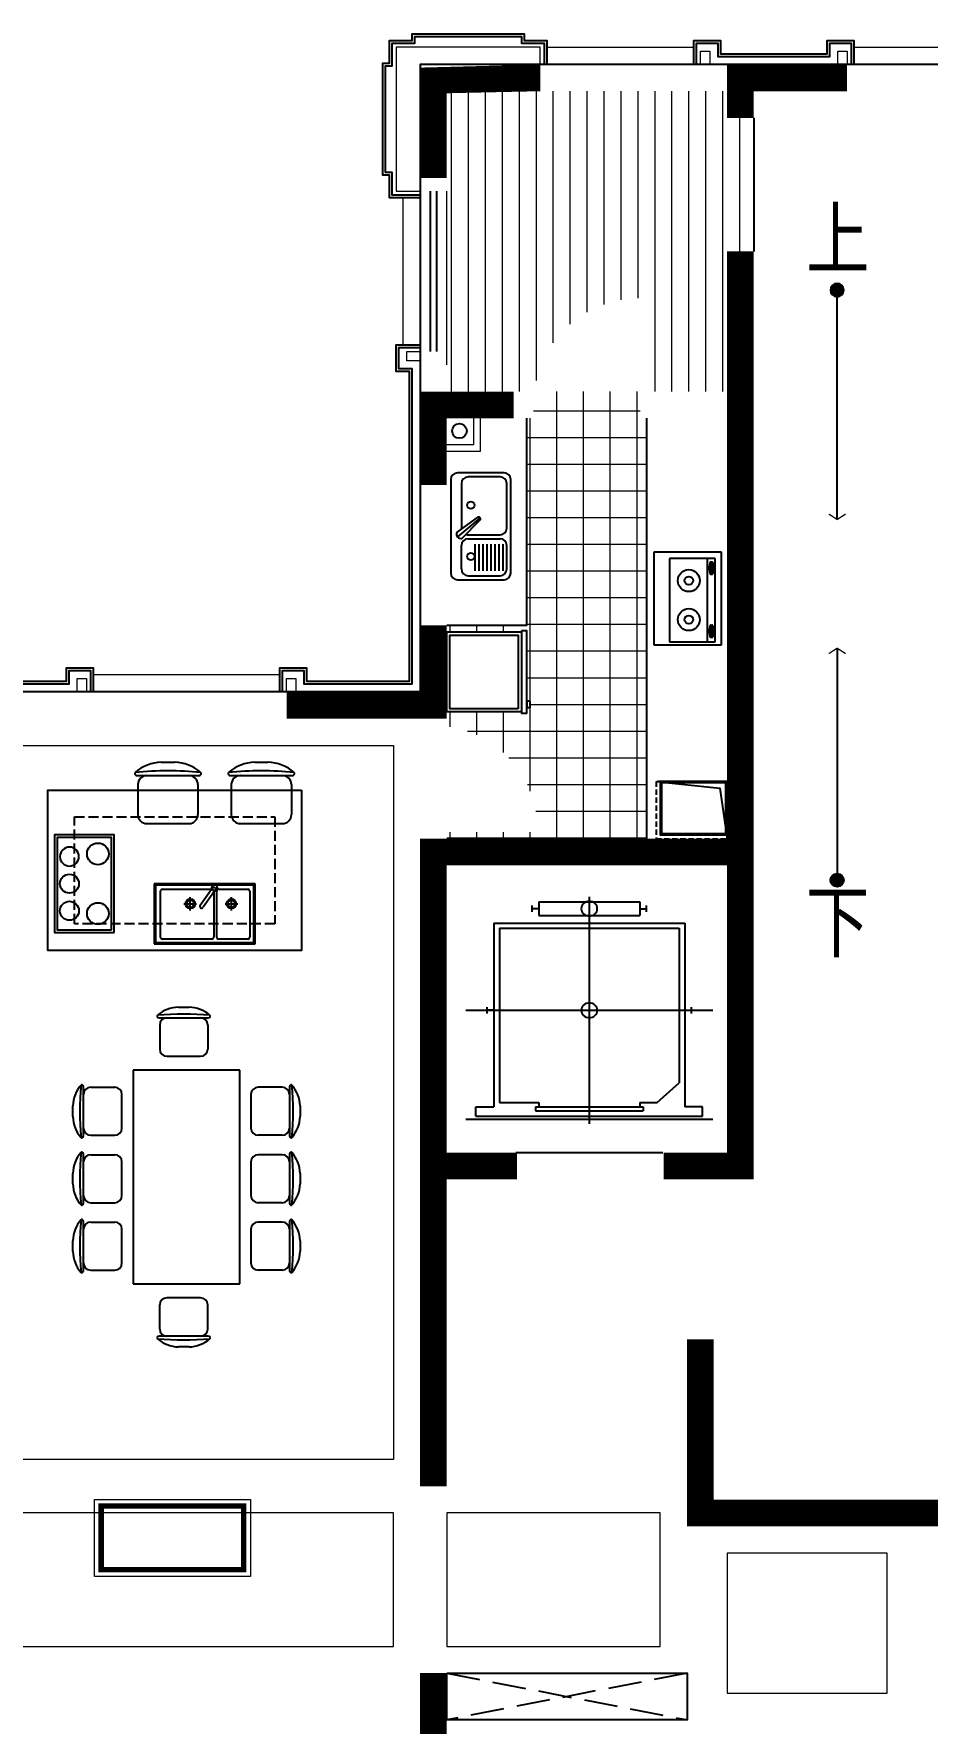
# Model space of a CAD drawing. Extents: x 1117549 to 1295333, y -232649 to -190649.
# Drawn here: x 1229784 to 1236479, y -213042 to -200387 of the extents above; entities that cross this region are included whole.
import ezdxf
from ezdxf.enums import TextEntityAlignment as Align

# ---------------------------------------------------------------- set-up
doc = ezdxf.new("R2010")
doc.units = 0
doc.header["$LTSCALE"] = 1000
doc.header["$MEASUREMENT"] = 0
doc.linetypes.add('ACO-DASHED', pattern=[3, 2, -1])
doc.linetypes.add('DASH', pattern=[0.35, 0.25, -0.1])
doc.layers.get('0').update_dxf_attribs({"linetype": 'CONTINUOUS'})
for name, color, linetype in [('A-Furniture', 252, 'CONTINUOUS'), ('A-Insulatinglayer', 11, 'CONTINUOUS'), ('A-Kitchen', 214, 'CONTINUOUS'), ('A-Others', 45, 'ACO-DASHED'), ('A-Plumbing', 4, 'CONTINUOUS'), ('A-Pub-dim-2', 3, 'CONTINUOUS'), ('A-Pub-text', 132, 'CONTINUOUS'), ('A-Railing', 35, 'CONTINUOUS'), ('A-Section', 2, 'CONTINUOUS'), ('A-Stair', 142, 'CONTINUOUS'), ('A-Window', 183, 'CONTINUOUS'), ('图层1', 6, 'CONTINUOUS')]:
    doc.layers.add(name, color=color, linetype=linetype)
for name, color, linetype, lineweight in [('A-Sill', 135, 'CONTINUOUS', 0), ('A-Wall-2', 123, 'CONTINUOUS', 15), ('PUB_TEXT', 41, 'CONTINUOUS', 0), ('WR-FLOR', 151, 'CONTINUOUS', 0), ('剪力墙', 252, 'CONTINUOUS', 0), ('砌块', 31, 'CONTINUOUS', 0), ('铺地', 147, 'CONTINUOUS', 0)]:
    doc.layers.add(name, color=color, linetype=linetype, lineweight=lineweight)
doc.styles.add('hzxy', font='romand.shx', dxfattribs={"bigfont": 'hzxy.shx'})

# ---------------------------------------------------------------- blocks, each defined once
blk = doc.blocks.new('ertuyo0')
at = {"layer": '剪力墙', "const_width": 200}
for points in [[(1364142.370221401, -350309.6362905807), (1364142.370221399, -349559.9042739309), (1364942.370221405, -349559.9042739299)], [(1367242.370221386, -349559.9042739298), (1366442.370221399, -349559.9042739309), (1366442.370221399, -349859.9042739312)], [(1365867.370221386, -357709.9042739311), (1366442.370221399, -357709.9042739309), (1366442.370221376, -350859.904273895)], [(1364742.370221396, -352009.9042721925), (1364142.370221399, -352009.9042739309), (1364142.370221399, -352609.9042739309)], [(1363042.370221405, -354259.9042739304), (1364142.370221399, -354259.9042739302), (1364142.370221399, -353659.9042739309)], [(1366442.370221399, -355359.9042739309), (1364142.370221399, -355359.9042741747), (1364142.370221399, -357709.9042739307)], [(1364767.370221386, -357709.9042739307), (1364142.370221399, -357709.9042739307), (1364142.370221397, -360109.9042739314)], [(1366142.3702214, -359009.9042738754), (1366142.370221399, -360309.9042740855), (1369542.370221354, -360309.9042739299), (1369542.370221191, -359009.904273821)], [(1364142.370221395, -361509.9042739342), (1364142.370221396, -363209.9042739309)]]:
    blk.add_lwpolyline(points, dxfattribs=at)
blk = doc.blocks.new('A$C1C2D28C4')
at = {"layer": 'A-Furniture'}
for p, q in [((1407.163943689549, -308.962476815519), (1506.297078005737, -308.9624337921123)), ((2107.163943689549, -308.962476815519), (2206.297078005737, -308.9624337921123)), ((1226.730554247508, -408.9625551229547), (1686.730554247508, -408.9623554846476)), ((1231.730583542259, -476.4625529529731), (1231.730681191431, -701.462552952944)), ((1681.730583542259, -476.4623576546292), (1681.730681191431, -701.4623576546)), ((1926.730554247508, -408.9625551229547), (2386.730554247508, -408.9623554846476)), ((1931.730583542259, -476.4625529529731), (1931.730681191431, -701.462552952944)), ((2381.730583542259, -476.4623576546292), (2381.730681191431, -701.4623576546)), ((1299.230710486183, -768.9625236581924), (1614.230710486183, -768.9623869493516)), ((1999.230710486183, -768.9625236581924), (2314.230710486183, -768.9623869493516)), ((1353.251151159173, -1218.962454951252), (1353.251150740078, -1668.962454951252)), ((2110.21026981622, -1218.96245565619), (1353.251151159173, -1218.962454951252)), ((2110.210269397125, -1668.96245565619), (2110.21026981622, -1218.96245565619)), ((1353.251150740078, -1668.962454951252), (2110.210269397125, -1668.96245565619))]:
    blk.add_line(p, q, dxfattribs=at)
at = {"layer": 'A-Furniture', "color": 251}
for p, q in [((1363.25115114986, -1228.962454960565), (1363.251150749391, -1658.962454960565)), ((2100.210269806907, -1228.962455646877), (1363.25115114986, -1228.962454960565)), ((1415.591098834411, -1260.551467564845), (1784.66726697993, -1260.551467908575)), ((1698.455808889121, -1380.675385263472), (1795.193990369793, -1242.37024619928)), ((1816.910748777445, -1257.560135239066), (1720.17256729689, -1395.865274303287)), ((1795.193990369793, -1242.37024619928), (1816.910748777445, -1257.560135239066)), ((1837.212160494993, -1260.551467957484), (2054.504857990774, -1260.551468159887)), ((2100.210269406438, -1658.962455646877), (2100.210269806907, -1228.962455646877)), ((1400.591098500998, -1618.619190117824), (1400.591098820441, -1275.551467550875)), ((1575.922427297337, -1369.333587376386), (1671.959199880948, -1369.333587465793)), ((1624.116289441357, -1420.828336123188), (1624.116289534722, -1320.643543144179)), ((1799.66726696596, -1275.551467922545), (1799.6672666464, -1618.619190489495)), ((1822.21216016158, -1618.619190510464), (1822.212160481024, -1275.551467943515)), ((1884.308245595428, -1369.333587663554), (1980.345018179039, -1369.333587753033)), ((1932.502107739565, -1420.828336410428), (1932.502107832814, -1320.643543431419)), ((2069.504857976804, -1275.551468173857), (2069.504857657361, -1618.619190740807)), ((1784.66726663243, -1633.619190475525), (1415.591098487028, -1633.619190131794)), ((2054.504857643391, -1633.619190726837), (1837.21216014761, -1633.619190524434)), ((1363.251150749391, -1658.962454960565), (2100.210269406438, -1658.962455646877))]:
    blk.add_line(p, q, dxfattribs=at)
at = {"layer": 'A-Furniture'}
blk.add_lwpolyline([(2456.730710487696, -518.9624553037138), (2456.730710487696, -1718.962455303714), (556.7307104876963, -1718.962455303714), (556.7307104876963, -518.9624553037138)], close=True, dxfattribs=at)
at = {"layer": 'A-Furniture', "linetype": 'DASH', "ltscale": 0.3}
blk.add_lwpolyline([(2256.730710487696, -718.9624553037138), (2256.730710487696, -1518.962455303714), (756.7307104876963, -1518.962455303714), (756.7307104876963, -718.9624553037138)], close=True, dxfattribs=at)
at = {"layer": 'A-Furniture', "linetype": 'ByBlock'}
blk.add_lwpolyline([(1053.770710489247, -1584.722455258569), (1053.770710404264, -853.2024552450166), (606.7307104449719, -853.2024552969378), (606.7307105297223, -1584.72245531049)], close=True, dxfattribs=at)
at = {"layer": 'A-Furniture', "color": 251, "linetype": 'ByBlock'}
blk.add_lwpolyline([(1033.770710486919, -1564.722455260897), (1033.770710406592, -873.2024552473449), (626.7307104473002, -873.2024552946095), (626.730710527394, -1564.722455308161)], close=True, dxfattribs=at)
at = {"layer": 'A-Furniture', "color": 251}
for centre, radius in [((1624.11628948932, -1369.333587421235), 36.13484355663392), ((1624.11628948932, -1369.333587421235), 27.13484355663391), ((1932.502107787528, -1369.333587708476), 36.13484355663392), ((1932.502107787528, -1369.333587708476), 27.13484355663391)]:
    blk.add_circle(centre, radius, dxfattribs=at)
at = {"layer": 'A-Furniture'}
for centre, radius, start, end in [((1416.885059658205, -624.4023439187586), 315.5896225382623, 91.76516271619127, 130.7265681750579), ((1456.731716419337, -3086.800706024645), 2712.716921149136, 84.80232888191004, 95.19772084136977), ((1496.576235836605, -624.4023093330761), 315.5896225382623, 49.2734815451325, 88.23488703972866), ((2116.885059658205, -624.4023439187586), 315.5896225382623, 91.76516271619127, 130.7265681750579), ((2156.731716419337, -3086.800706024645), 2712.716921149136, 84.80232888191004, 95.19772084136977), ((2196.576235836605, -624.4023093330761), 315.5896225382623, 49.2734815451325, 88.23488703972866), ((1217.50314642, -392.8167872092599), 10, 130.7265681750579, 202.6700160976474), ((1226.730545567581, -388.9625551229547), 20, 202.6700160976474, 270.0000248661574), ((1299.230583542259, -476.4625236582215), 67.5, 90.00002486615745, 180.0000248661574), ((1614.230583542259, -476.4623869493807), 67.5, 2.486615744707611e-05, 90.00002486615745), ((1686.730545567581, -388.9623554846476), 20, 270.0000248661574, 337.3300336318674), ((1695.957948060008, -392.8165795616369), 10, 337.3300336318674, 49.2734815451325), ((1917.50314642, -392.8167872092599), 10, 130.7265681750579, 202.6700160976474), ((1926.730545567581, -388.9625551229547), 20, 202.6700160976474, 270.0000248661574), ((1999.230583542259, -476.4625236582215), 67.5, 90.00002486615745, 180.0000248661574), ((2314.230583542259, -476.4623869493807), 67.5, 2.486615744707611e-05, 90.00002486615745), ((2386.730545567581, -388.9623554846476), 20, 270.0000248661574, 337.3300336318674), ((2395.957948060008, -392.8165795616369), 10, 337.3300336318674, 49.2734815451325), ((1299.230681191431, -701.4625236581924), 67.5, 180.0000248661574, 270.0000248661574), ((1614.230681191431, -701.4623869493516), 67.5, 270.0000248661574, 2.486615744707611e-05), ((1999.230681191431, -701.4625236581924), 67.5, 180.0000248661574, 270.0000248661574), ((2314.230681191431, -701.4623869493516), 67.5, 270.0000248661574, 2.486615744707611e-05)]:
    blk.add_arc(centre, radius, start, end, dxfattribs=at)
at = {"layer": 'A-Furniture', "color": 251}
for centre, radius, start, end in [((1415.591098820441, -1275.551467564845), 15, 89.99999994663915, 179.9999999466392), ((1806.052369573619, -1249.965190719158), 21.70012077171123, 272.6646958010015, 197.3932109081115), ((1784.66726696596, -1275.551467908575), 15, 359.9999999466392, 89.99999994663915), ((1837.212160481024, -1275.551467957484), 15, 89.99999994663915, 179.9999999466392), ((2054.504857976804, -1275.551468159887), 15, 359.9999999466392, 89.99999994663915), ((1709.314188093063, -1388.270329783409), 13.25094642638578, 145.0289533516795, 325.0289533516795), ((1415.591098500998, -1618.619190131794), 15, 179.9999999466392, 269.9999999466392), ((1784.6672666464, -1618.619190475525), 15, 269.9999999466392, 359.9999999466392), ((1837.21216016158, -1618.619190524434), 15, 179.9999999466392, 269.9999999466392), ((2054.504857657361, -1618.619190726837), 15, 269.9999999466392, 359.9999999466392)]:
    blk.add_arc(centre, radius, start, end, dxfattribs=at)
at = {"layer": 'A-Furniture', "color": 251, "linetype": 'ByBlock', "extrusion": (0, 0, -1)}
blk.add_ellipse((718.4907105006278, -1015.7624552091), major_axis=(0.3525039595916656, 71.11912640876913), ratio=0.999999999891551, start_param=4.707303251663538, end_param=10.99048855884312, dxfattribs=at)
at = {"layer": 'A-Furniture', "color": 251, "linetype": 'ByBlock'}
for centre, major_axis, ratio, start_param, end_param in [((931.8507104318123, -995.4424552618148), (0.08869727405015283, 81.27995160577994), 0.9999999998897147, 1.57185611547941, 7.855041422658996), ((718.4907104771119, -1218.962455290733), (0.1161455343885694, 71.119905163059), 0.9999999998895098, 1.572470793466493, 7.85565610064608), ((718.4907105006278, -1422.1624552945), (-0.3525039595916656, 71.11912640876913), 0.999999999891551, 1.565710598073744, 7.848895905253331), ((931.8507104837336, -1442.482455270103), (0.1671156749299456, 81.27982820230422), 0.9999999998904301, 1.572799931786613, 7.855985238966199)]:
    blk.add_ellipse(centre, major_axis=major_axis, ratio=ratio, start_param=start_param, end_param=end_param, dxfattribs=at)
blk = doc.blocks.new('A- Dining-room-Table-8b')
at = {"layer": 'A-Furniture', "color": 0, "linetype": 'ByBlock', "lineweight": -2}
for p, q in [((715.3117929208383, 1.819e-12), (794.6183003553597, 1.819e-12)), ((1220.400364354515, 1.819e-12), (1299.706871789036, 1.819e-12)), ((1725.488935788249, 1.819e-12), (1804.795443222712, 1.819e-12)), ((570.9650466808525, -79.99999998131351), (938.9650465951707, -79.99999998131351)), ((1076.053618114645, -79.99999998131351), (1444.053618028905, -79.99999998131351)), ((1581.142189548321, -79.99999998131351), (1949.14218946264, -79.99999998131351)), ((574.9650466799212, -133.9999999687407), (574.9650466799212, -313.9999999268312)), ((934.9650465962186, -133.9999999687407), (934.9650465962186, -313.9999999268312)), ((1080.053618113714, -133.9999999687407), (1080.053618113714, -313.9999999268312)), ((1440.053618029778, -133.9999999687407), (1440.053618029778, -313.9999999268312)), ((1585.142189547274, -133.9999999687407), (1585.142189547274, -313.9999999268312)), ((1945.142189463513, -133.9999999687407), (1945.142189463513, -313.9999999268312)), ((628.9650466674648, -367.9999999143165), (880.965046608733, -367.9999999143165)), ((1134.053618101141, -367.9999999143165), (1386.053618042468, -367.9999999143165)), ((1639.142189534817, -367.9999999143165), (1891.142189476144, -367.9999999143165)), ((472.5656044835632, -451.289145309127), (472.5656044835632, -1251.289145122862)), ((2072.565604111092, -451.289145309127), (472.5656044835632, -451.289145309127)), ((2072.565604111092, -1251.289145122862), (2072.565604111092, -451.289145309127)), ((79.99999998146086, -1014.600931998399), (79.99999998146086, -646.6009320842549)), ((133.9999999688298, -650.6009320830907), (313.9999999269203, -650.6009320830907)), ((367.9999999142892, -956.600932011961), (367.9999999142892, -704.6009320706343)), ((2177.131208680425, -704.6009320705178), (2177.131208680425, -956.6009320118446)), ((2411.131208625942, -650.6009320830907), (2231.131208667852, -650.6009320830907)), ((2465.13120861337, -646.6009320840221), (2465.13120861337, -1014.600931998399)), ((-2.91038e-11, -870.2541857585874), (-2.91038e-11, -790.9476783240661)), ((2545.131208594743, -790.9476783240661), (2545.131208594743, -870.2541857585874)), ((133.9999999688298, -1010.60093199933), (313.9999999269203, -1010.60093199933)), ((2411.131208625942, -1010.60093199933), (2231.131208667852, -1010.60093199933)), ((472.5656044835632, -1251.289145122862), (2072.565604111092, -1251.289145122862)), ((574.9650466799212, -1568.578290463132), (574.9650466799212, -1388.578290505042)), ((880.965046608733, -1334.578290517615), (628.9650466674648, -1334.578290517615)), ((934.9650465962186, -1568.578290463132), (934.9650465962186, -1388.578290505042)), ((1080.053618113714, -1568.578290463132), (1080.053618113714, -1388.578290505042)), ((1386.053618042468, -1334.578290517615), (1134.053618101141, -1334.578290517615)), ((1440.053618029778, -1568.578290463132), (1440.053618029778, -1388.578290505042)), ((1585.142189547274, -1568.578290463132), (1585.142189547274, -1388.578290505042)), ((1891.142189476144, -1334.578290517615), (1639.142189534817, -1334.578290517615)), ((1945.142189463513, -1568.578290463132), (1945.142189463513, -1388.578290505042)), ((938.9650465951707, -1622.578290450501), (570.9650466808525, -1622.578290450501)), ((1444.053618028905, -1622.578290450501), (1076.053618114645, -1622.578290450501)), ((1949.14218946264, -1622.578290450501), (1581.142189548321, -1622.578290450501)), ((794.6183003553597, -1702.578290431933), (715.3117929207219, -1702.578290431933)), ((1299.706871789036, -1702.578290431933), (1220.400364354515, -1702.578290431933)), ((1804.795443222712, -1702.578290431933), (1725.488935788249, -1702.578290431933))]:
    blk.add_line(p, q, dxfattribs=at)
for centre, major_axis, ratio, start_param, end_param in [((563.5831260265257, -67.08338244963488), (-5.656854248171578, 5.656854248171578), 0.9999999999972322, -0.0745858896758711, 1.181064151508095), ((570.9650466808525, -63.99999998515522), (-11.31370849637439, 11.31370849637439), 0.9999999999971528, 1.181064151507212, 2.356194490190921), ((723.0885761740793, -252.3518969990528), (-178.5244496935516, 178.5244496935516), 0.999999999999808, -0.7545906962254304, -0.0745858896745646), ((754.9650466380118, -2222.270600059417), (-1534.54442394994, 1534.544423949941), 0.9999999999999962, -0.8761150715646092, -0.6946812552302909), ((628.9650466674648, -133.9999999687407), (38.18376617518673, 38.18376617518673), 0.9999999999998157, 0.7853981633975403, 2.356194490192252), ((786.8415171019441, -252.3518969990528), (-178.5244496935732, 178.5244496935732), 0.9999999999999821, -1.49621043712043, -0.8162056305695697), ((880.965046608733, -133.9999999687407), (-38.18376617518492, 38.18376617518492), 0.9999999999999107, 3.926990816987285, 5.497787143782093), ((938.9650465951707, -63.99999998515522), (11.31370849636754, 11.31370849636754), 0.9999999999978738, 3.926990816988304, 5.102121155672627), ((946.3469672494977, -67.08338244963488), (5.65685424818339, 5.65685424818339), 0.999999999996194, 5.102121155671544, 6.357771196852777), ((1068.671697460202, -67.08338244963488), (-5.656854248183393, 5.656854248183393), 0.999999999996194, -0.0745858896731915, 1.18106415150804), ((1076.053618114645, -63.99999998515522), (-11.31370849636755, 11.31370849636755), 0.9999999999978738, 1.181064151506958, 2.356194490191281), ((1228.17714760793, -252.3518969990528), (178.5244496935703, 178.5244496935703), 0.9999999999999828, 0.8162056305695689, 1.496210437120439), ((1260.053618071688, -2222.270600059417), (-1534.544423949941, 1534.544423949943), 0.9999999999999956, -0.8761150715646099, -0.6946812552302911), ((1134.053618101141, -133.9999999687407), (38.18376617518492, 38.18376617518492), 0.9999999999999107, 0.7853981633974927, 2.3561944901923), ((1291.93008853562, -252.3518969990528), (-178.5244496935704, 178.5244496935704), 0.9999999999999823, -1.496210437120439, -0.8162056305695689), ((1386.053618042468, -133.9999999687407), (-38.18376617518492, 38.18376617518492), 0.9999999999999107, 3.926990816987285, 5.497787143782093), ((1444.053618028905, -63.99999998515522), (11.31370849636754, 11.31370849636754), 0.9999999999978738, 3.926990816988304, 5.102121155672627), ((1451.435538683174, -67.08338244963488), (5.65685424817161, 5.65685424817161), 0.9999999999970932, 5.102121155671651, 6.357771196855468), ((1573.760268893995, -67.08338244963488), (-5.656854248171612, 5.656854248171612), 0.9999999999970928, -0.0745858896758815, 1.181064151507934), ((1581.142189548321, -63.99999998515522), (-11.31370849637439, 11.31370849637439), 0.9999999999971528, 1.181064151507212, 2.356194490190921), ((1733.265719041548, -252.3518969990528), (-178.524449693552, 178.524449693552), 0.9999999999998668, -0.7545906962254025, -0.0745858896745653), ((1765.142189505481, -2222.270600059417), (-1534.54442394994, 1534.544423949941), 0.9999999999999962, -0.8761150715646092, -0.6946812552302909), ((1639.142189534817, -133.9999999687407), (38.18376617518673, 38.18376617518673), 0.9999999999998157, 0.7853981633975403, 2.356194490192252), ((1797.018659969297, -252.3518969990528), (-178.5244496935814, 178.5244496935814), 0.9999999999998499, -1.496210437120352, -0.8162056305696342), ((1891.142189476144, -133.9999999687407), (-38.18376617518583, 38.18376617518583), 0.9999999999998633, 3.926990816987309, 5.497787143782069), ((1949.14218946264, -63.99999998515522), (11.31370849636433, 11.31370849636433), 0.999999999998347, 3.926990816988067, 5.102121155672583), ((1956.524110116967, -67.08338244963488), (5.65685424818339, 5.65685424818339), 0.999999999996194, 5.102121155671544, 6.357771196852777), ((628.9650466674648, -313.9999999268312), (-38.18376617518764, 38.18376617518764), 0.9999999999997681, 0.7853981633975642, 2.356194490192228), ((880.965046608733, -313.9999999268312), (38.18376617518583, 38.18376617518583), 0.9999999999998633, 3.926990816987309, 5.497787143782069), ((1134.053618101141, -313.9999999268312), (-38.18376617518583, 38.18376617518583), 0.9999999999998633, 0.7853981633975167, 2.356194490192276), ((1386.053618042468, -313.9999999268312), (38.18376617518583, 38.18376617518583), 0.9999999999998633, 3.926990816987309, 5.497787143782069), ((1639.142189534817, -313.9999999268312), (-38.18376617518764, 38.18376617518764), 0.9999999999997681, 0.7853981633975642, 2.356194490192228), ((1891.142189476144, -313.9999999268312), (38.18376617518492, 38.18376617518492), 0.9999999999999107, 3.926990816987285, 5.497787143782093), ((67.08338244972401, -639.2190114296953), (5.656854248175077, 5.656854248175077), 0.9999999999989893, 0.3897321752886205, 1.645382216468562), ((63.99999998512794, -646.6009320842549), (11.31370849635338, 11.31370849635338), 0.9999999999994768, 5.497787143781877, 6.672917482468035), ((2481.131208609645, -646.6009320840221), (-11.31370849634903, 11.31370849634904), 0.9999999999991708, -0.3897321752901912, 0.7853981633978627), ((2478.047826145048, -639.2190114296953), (-5.6568542481733, 5.6568542481733), 0.9999999999996498, 4.637803090711318, 5.893453131891197), ((252.3518969990255, -798.7244615774234), (-178.5244496935679, 178.5244496935679), 0.9999999999999556, 0.0745858896745633, 0.754590696225301), ((2222.270600059506, -830.6009320412393), (-1534.544423949395, 1534.544423949395), 0.9999999999999998, 0.6946812552302895, 0.8761150715646071), ((133.9999999688298, -704.6009320706343), (38.18376617518673, 38.18376617518673), 0.9999999999998157, 0.7853981633975403, 2.356194490192252), ((313.9999999269203, -704.6009320706343), (-38.18376617518492, 38.18376617518492), 0.9999999999999107, 3.926990816987285, 5.497787143782093), ((2231.131208667852, -704.6009320705178), (38.18376617518764, 38.18376617518764), 0.9999999999997681, 0.7853981633975642, 2.356194490192228), ((2411.131208625942, -704.6009320705178), (-38.18376617518583, 38.18376617518583), 0.9999999999998633, 3.926990816987309, 5.497787143782069), ((2292.77931159563, -798.7244615774234), (-178.5244496935928, 178.5244496935928), 0.9999999999998872, 3.957798284159463, 4.637803090710132), ((322.860608535324, -830.6009320412393), (-1534.544423949878, 1534.544423949878), 0.9999999999999261, 3.836273908820119, 4.017707725154437), ((252.3518969990255, -862.4774025051137), (-178.5244496936295, 178.5244496936295), 0.999999999999592, 0.8162056305698359, 1.496210437120447), ((2292.77931159563, -862.4774025051137), (-178.5244496935538, 178.5244496935538), 0.9999999999999214, 3.216178543264278, 3.8961833498151), ((133.9999999688298, -956.600932011961), (-38.18376617518764, 38.18376617518764), 0.9999999999997681, 0.7853981633975642, 2.356194490192228), ((313.9999999269203, -956.600932011961), (38.18376617518583, 38.18376617518583), 0.9999999999998633, 3.926990816987309, 5.497787143782069), ((2231.131208667852, -956.6009320118446), (-38.18376617518673, 38.18376617518673), 0.9999999999998157, 0.7853981633975402, 2.356194490192252), ((2411.131208625942, -956.6009320118446), (38.18376617518492, 38.18376617518492), 0.9999999999999107, 3.926990816987285, 5.497787143782093), ((67.08338244972401, -1021.982852652725), (-5.656854248175075, 5.656854248175075), 0.9999999999989894, 1.49621043712123, 2.751860478301172), ((63.99999998512794, -1014.600931998399), (-11.31370849635213, 11.31370849635213), 0.9999999999998552, 2.751860478301477, 3.926990816987314), ((2481.131208609645, -1014.600931998399), (11.3137084963506, 11.3137084963506), 0.9999999999989064, 2.356194490191797, 3.531324828880121), ((2478.047826145048, -1021.982852652725), (5.65685424817287, 5.656854248172867), 0.9999999999996964, 3.531324828878077, 4.786974870058064), ((628.9650466674648, -1388.578290505042), (38.18376617518492, 38.18376617518492), 0.9999999999999107, 0.7853981633974927, 2.3561944901923), ((880.965046608733, -1388.578290505042), (-38.18376617518673, 38.18376617518673), 0.9999999999998157, 3.926990816987333, 5.497787143782045), ((1134.053618101141, -1388.578290505042), (38.18376617518492, 38.18376617518492), 0.9999999999999107, 0.7853981633974927, 2.3561944901923), ((1386.053618042468, -1388.578290505042), (-38.18376617518492, 38.18376617518492), 0.9999999999999107, 3.926990816987285, 5.497787143782093), ((1639.142189534817, -1388.578290505042), (38.18376617518673, 38.18376617518673), 0.9999999999998157, 0.7853981633975403, 2.356194490192252), ((1891.142189476144, -1388.578290505042), (-38.18376617518492, 38.18376617518492), 0.9999999999999107, 3.926990816987285, 5.497787143782093), ((563.5831260265257, -1635.494907982238), (5.65685424818339, 5.65685424818339), 0.999999999996194, 1.960528502081752, 3.216178543262984), ((570.9650466808525, -1638.578290446834), (11.31370849636754, 11.31370849636754), 0.9999999999978738, 0.7853981633985113, 1.960528502082834), ((754.9650466380118, 519.6923096274859), (-1534.544423949989, 1534.544423949989), 0.9999999999999991, 2.265477582025184, 2.446911398359503), ((723.0885761740793, -1450.226393432936), (-178.5244496935766, 178.5244496935766), 0.9999999999999618, 1.64538221646936, 2.325387023020213), ((628.9650466674648, -1568.578290463132), (-38.18376617518583, 38.18376617518583), 0.9999999999998633, 0.7853981633975167, 2.356194490192276), ((786.8415171019441, -1450.226393432936), (178.5244496935792, 178.5244496935792), 0.9999999999998688, 3.957798284159419, 4.637803090710143), ((880.965046608733, -1568.578290463132), (38.18376617518764, 38.18376617518764), 0.9999999999997681, 3.926990816987357, 5.497787143782022), ((938.9650465951707, -1638.578290446834), (-11.31370849637439, 11.31370849637439), 0.9999999999971528, 4.322656805097004, 5.497787143780714), ((946.3469672494977, -1635.494907982238), (-5.656854248171612, 5.656854248171612), 0.9999999999970928, 3.067006763913911, 4.322656805097727), ((1068.671697460202, -1635.494907982238), (5.65685424818339, 5.65685424818339), 0.999999999996194, 1.960528502081752, 3.216178543262984), ((1076.053618114645, -1638.578290446834), (11.31370849636754, 11.31370849636754), 0.9999999999978738, 0.7853981633985113, 1.960528502082834), ((1228.17714760793, -1450.226393432936), (-178.524449693624, 178.524449693624), 0.9999999999997102, 1.645382216469342, 2.325387023020089), ((1260.053618071688, 519.6923096274859), (-1534.544423950041, 1534.544423950041), 0.9999999999999948, 2.265477582025184, 2.4469113983595), ((1134.053618101141, -1568.578290463132), (-38.18376617518583, 38.18376617518583), 0.9999999999998633, 0.7853981633975167, 2.356194490192276), ((1291.93008853562, -1450.226393432936), (178.5244496935814, 178.5244496935814), 0.9999999999998499, 3.957798284159427, 4.637803090710145), ((1386.053618042468, -1568.578290463132), (38.18376617518583, 38.18376617518583), 0.9999999999998633, 3.926990816987309, 5.497787143782069), ((1444.053618028905, -1638.578290446834), (-11.31370849636661, 11.31370849636661), 0.9999999999980628, 4.322656805096895, 5.497787143781168), ((1451.435538683174, -1635.494907982238), (-5.656854248183393, 5.656854248183393), 0.999999999996194, 3.067006763916602, 4.322656805097834), ((1573.760268893995, -1635.494907982238), (5.65685424818339, 5.65685424818339), 0.999999999996194, 1.960528502081752, 3.216178543262984), ((1581.142189548321, -1638.578290446834), (11.31370849634154, 11.31370849634154), 0.9999999999997023, 0.785398163397597, 1.96052850208246), ((1765.142189505481, 519.6923096274859), (-1534.544423949989, 1534.544423949989), 0.9999999999999991, 2.265477582025184, 2.446911398359503), ((1733.265719041548, -1450.226393432936), (-178.524449693624, 178.524449693624), 0.9999999999997102, 1.645382216469342, 2.325387023020089), ((1639.142189534817, -1568.578290463132), (-38.18376617518764, 38.18376617518764), 0.9999999999997681, 0.7853981633975642, 2.356194490192228), ((1797.018659969297, -1450.226393432936), (178.5244496935814, 178.5244496935814), 0.9999999999998499, 3.957798284159427, 4.637803090710145), ((1891.142189476144, -1568.578290463132), (38.18376617518583, 38.18376617518583), 0.9999999999998633, 3.926990816987309, 5.497787143782069), ((1949.14218946264, -1638.578290446834), (-11.31370849636661, 11.31370849636661), 0.9999999999980628, 4.322656805096895, 5.497787143781168), ((1956.524110116967, -1635.494907982238), (-5.656854248183393, 5.656854248183393), 0.999999999996194, 3.067006763916602, 4.322656805097834)]:
    blk.add_ellipse(centre, major_axis=major_axis, ratio=ratio, start_param=start_param, end_param=end_param, dxfattribs=at)
blk = doc.blocks.new('A-Other-Elevator -a')
at = {"layer": 'A-Stair', "color": 0, "linetype": 'ByBlock', "lineweight": -2}
for p, q in [((0, 1915.227272681659), (0, 215.2272727282252)), ((-428.8636364392004, 1803.181818139274), (-428.8636364392004, 1849.54545450164)), ((-378.4090909757651, 1826.363636320457), (-428.8636364392004, 1826.363636320457)), ((378.4090909757651, 1876.590909046354), (-378.4090909757651, 1876.590909046354)), ((-378.4090909757651, 1876.590909046354), (-378.4090909757651, 1776.13636359456)), ((378.4090909757651, 1776.13636359456), (-378.4090909757651, 1776.13636359456)), ((378.4090909757651, 1876.590909046354), (378.4090909757651, 1776.13636359456)), ((378.4090909757651, 1826.363636320457), (428.8636364392004, 1826.363636320457)), ((428.8636364392004, 1803.181818139274), (428.8636364392004, 1849.54545450164)), ((714.7727273986675, 1718.181818141602), (-714.7727273986675, 1718.181818141602)), ((-714.7727273986675, 1718.181818141602), (-714.7727273986675, 342.7272727247327)), ((672.7272728458046, 1679.545454506297), (-672.7272728458046, 1679.545454506297)), ((-672.7272728458046, 1679.545454506297), (-672.7272728458046, 522.1936596019658)), ((672.7272728458046, 1679.545454506297), (672.7272728458046, 373.636363632977)), ((714.7727273986675, 1718.181818141602), (714.7727273986675, 342.7272727247327)), ((925.0000001629815, 1065.227272704942), (-925.0000001629815, 1065.227272704942)), ((-765.2272728621028, 1042.045454523759), (-765.2272728621028, 1088.409090886125)), ((-714.7727273986675, 1065.227272704942), (-765.2272728621028, 1065.227272704942)), ((714.7727273986675, 1065.227272704942), (765.2272728621028, 1065.227272704942)), ((765.2272728621028, 1042.045454523759), (765.2272728621028, 1088.409090886125)), ((-509.3533393981052, 373.636363632977), (-672.7272728458046, 522.1936596019658)), ((-849.3181819678284, 342.7272727247327), (-714.7727273986675, 342.7272727247327)), ((-849.3181819678284, 273.1818181811832), (-849.3181819678284, 342.7272727247327)), ((849.3181819678284, 273.1818181811832), (-849.3181819678284, 273.1818181811832)), ((-378.4090909757651, 373.636363632977), (-509.3533393981052, 373.636363632977)), ((403.6363637074828, 342.7272727247327), (-403.6363637074828, 342.7272727247327)), ((-403.6363637074828, 342.7272727247327), (-403.6363637074828, 311.8181818164885)), ((403.6363637074828, 311.8181818164885), (-403.6363637074828, 311.8181818164885)), ((-378.4090909757651, 373.636363632977), (-378.4090909757651, 342.7272727247327)), ((378.4090909757651, 373.636363632977), (378.4090909757651, 342.7272727247327)), ((672.7272728458046, 373.636363632977), (378.4090909757651, 373.636363632977)), ((403.6363637074828, 342.7272727247327), (403.6363637074828, 311.8181818164885)), ((849.3181819678284, 342.7272727247327), (714.7727273986675, 342.7272727247327)), ((849.3181819678284, 273.1818181811832), (849.3181819678284, 342.7272727247327)), ((925.0000001629815, 250), (-925.0000001629815, 250)), ((550, 0), (-550, 0))]:
    blk.add_line(p, q, dxfattribs=at)
for centre in [(0, 1826.363636320457), (0, 1065.227272704942)]:
    blk.add_ellipse(centre, major_axis=(-60.06406158313622, 1.2783456e-09), ratio=0.9189189187334816, start_param=-1.570796326775339, end_param=4.712388980404247, dxfattribs=at)
blk = doc.blocks.new('A-Kitchen-Gas stove-700x500')
at = {"layer": 'A-Kitchen'}
for p, q in [((-349.9999999999563, 0), (349.9999999999563, 0)), ((-349.9999999999563, -500.0000000000582), (-349.9999999999563, 0)), ((349.9999999999563, 0), (349.9999999999563, -500.0000000000582)), ((-323.472144260435, -113.0917068321141), (-323.472144260435, -455.5369868483976)), ((299.3016935963387, -113.0917068321141), (-323.472144260435, -113.0917068321141)), ((299.3016935963387, -455.5369868483976), (299.3016935963387, -113.0917068321141)), ((349.9999999999563, -500.0000000000582), (-349.9999999999563, -500.0000000000582)), ((-323.472144260435, -399.84151166433), (299.3016935963387, -399.84151166433)), ((-323.472144260435, -455.5369868483976), (299.3016935963387, -455.5369868483976)), ((-290.8727731544495, -422.0538412102614), (-290.7542683257633, -433.7648284342139)), ((-215.7395293142617, -431.5299579231068), (-280.4079388457612, -431.5299579231068)), ((-280.4079388457612, -431.5299579231068), (-280.4079388457612, -448.1502087175613)), ((-280.4079388457612, -448.1502087175613), (-215.7395293142617, -448.1502087175613)), ((-215.7395293142617, -448.1502087175613), (-215.7395293142617, -431.5299579231068)), ((-199.1109183234657, -423.2301448979997), (-199.1109183234657, -433.7459913624916)), ((182.1243899021501, -422.0538412102614), (182.2428947308362, -433.7648284342139)), ((192.5892242108384, -431.5299579231068), (192.5892242108384, -448.1502087175613)), ((257.2576337423379, -431.5299579231068), (192.5892242108384, -431.5299579231068)), ((192.5892242108384, -448.1502087175613), (257.2576337423379, -448.1502087175613)), ((257.2576337423379, -448.1502087175613), (257.2576337423379, -431.5299579231068)), ((273.8862447330466, -423.2301448979997), (273.8862447330466, -433.7459913624916))]:
    blk.add_line(p, q, dxfattribs=at)
for points in [[(-199.1109183234657, -423.2301448979997, 0.2590339714206403), (-201.0117027598462, -419.8073419830762, 0.0762761895455676), (-212.5317826497631, -414.8729594461038, 0.0365148199121137), (-226.0800731151394, -412.4155319170093, 0.026614996038891), (-244.9326153249567, -411.411299888743, 0.026614996038891), (-263.7851575348614, -412.4155319170093, 0.0365148199121137), (-277.3334480002377, -414.8729594461038, 0.0762761895455752), (-288.8535278900672, -419.8073419830762, 0.2590339714203898), (-290.7543123265642, -423.2301448979997, 0.0784621676306809), (-290.5581488226453, -424.4725007113884, 0.056762457430155)], [(-199.1109183234657, -433.7459913624916, 0.2590339714206403), (-201.0117027598462, -430.3231884473935, 0.0762761895455676), (-212.5317826497631, -425.3888059105373, 0.0365148199121137), (-226.0800731151394, -422.9313783813849, 0.026614996038891), (-244.9326153249567, -421.9271463530021, 0.026614996038891), (-263.7851575348614, -422.9313783813849, 0.0365148199121137), (-277.3334480002377, -425.3888059105373, 0.0762761895455752), (-288.8535278900672, -430.3231884473935, 0.2590339714203898), (-290.7543123265642, -433.7459913624916, 0.2590339714202164), (-288.8535278900672, -437.1687942774151, 0.056762457430155), (-280.4079388457612, -441.1814099272014, 0.0365148199120382)], [(-215.7395293142617, -442.871044396481, 0.0087359414318704), (-212.5317826497631, -442.1031768143875, 0.0762761895456294), (-201.0117027598462, -437.1687942774151, 0.2590339714204861), (-199.1109183234657, -433.7459913624916, 0.2590339714206403)], [(273.8862447330466, -423.2301448979997, 0.2590339714206403), (271.985460296637, -419.8073419830762, 0.0762761895455676), (260.4653804068366, -414.8729594461038, 0.0365148199121137), (246.9170899414603, -412.4155319170093, 0.026614996038891), (228.0645477315557, -411.411299888743, 0.026614996038891), (209.212005521651, -412.4155319170093, 0.0365148199121137), (195.6637150563619, -414.8729594461038, 0.0762761895455752), (184.1436351664451, -419.8073419830762, 0.2590339714203898), (182.2428507300355, -423.2301448979997, 0.0784621676306809), (182.4390142339543, -424.4725007113884, 0.056762457430155)], [(273.8862447330466, -433.7459913624916, 0.2590339714206403), (271.985460296637, -430.3231884473935, 0.0762761895455676), (260.4653804068366, -425.3888059105373, 0.0365148199121137), (246.9170899414603, -422.9313783813849, 0.026614996038891), (228.0645477315557, -421.9271463530021, 0.026614996038891), (209.212005521651, -422.9313783813849, 0.0365148199121137), (195.6637150563619, -425.3888059105373, 0.0762761895455752), (184.1436351664451, -430.3231884473935, 0.2590339714203898), (182.2428507300355, -433.7459913624916, 0.2590339714202164), (184.1436351664451, -437.1687942774151, 0.056762457430155), (192.5892242108384, -441.1814099272014, 0.0365148199120382)], [(257.2576337423379, -442.871044396481, 0.0087359414318704), (260.4653804068366, -442.1031768143875, 0.0762761895456294), (271.985460296637, -437.1687942774151, 0.2590339714204861), (273.8862447330466, -433.7459913624916, 0.2590339714206403)]]:
    blk.add_lwpolyline(points, format="xyb", dxfattribs=at)
for centre, radius in [((-158.4251782181527, -258.5454277156969), 82.49649810437039), ((-158.4251782181527, -258.5454277156969), 31.6309469674834), ((134.2080471712543, -258.5454277156969), 82.49649810437039), ((134.2080471712543, -258.5454277156969), 31.6309469674834)]:
    blk.add_circle(centre, radius, dxfattribs=at)
blk = doc.blocks.new('A-Kitchen-Washer tank-800x450')
at = {"layer": 'A-Kitchen'}
for p, q in [((350, 0), (-350, 0)), ((-400, -50), (-400, -400.0000000000582)), ((-320, -80.00000000005821), (-143.7037762925029, -80.00000000005821)), ((-91.48327314580091, -83.8428183607175), (45.11580502529978, -218.1856368749868)), ((64.23365555763303, -219.8137208182597), (-79.9331826757407, -51.17735588180585)), ((-45.86901710840175, -44.84729640552541), (65.59823248020257, -200.6752570311073)), ((320, -80.00000000005821), (-13.70377629250288, -80.00000000005821)), ((400, -400.0000000000582), (400, -50)), ((-370, -130), (-370, -370)), ((-133.9178410815948, -180.1655532824807), (-334.2858836707019, -180.1655532824807)), ((-133.9178410815948, -210.1655532823643), (-334.2858836707019, -210.1655532823643)), ((-133.9178410815948, -240.1655532824807), (-334.2858836707019, -240.1655532824807)), ((-93.70377629250288, -130), (-93.70377629250288, -370)), ((-63.70377629250288, -130), (-63.70377629250288, -370)), ((370, -370), (370, -130)), ((-133.9178410815948, -270.1655532823643), (-334.2858836707019, -270.1655532823643)), ((-133.9178410815948, -300.1655532824807), (-334.2858836707019, -300.1655532824807)), ((-133.9178410815948, -330.1655532823643), (-334.2858836707019, -330.1655532823643)), ((-133.9178410815948, -360.1655532823643), (-334.2858836707019, -360.1655532823643)), ((-350, -450), (350, -450)), ((-133.9178410815948, -390.1655532824807), (-334.2858836707019, -390.1655532824807)), ((-320, -420), (-143.7037762925029, -420)), ((-13.70377629250288, -420), (320, -420))]:
    blk.add_line(p, q, dxfattribs=at)
for centre in [(-226.0871393597918, -150.1422666750732), (158.6194997856801, -150.1422666750732)]:
    blk.add_circle(centre, 27.46103419230471, dxfattribs=at)
for centre, radius, start, end in [((-350, -50), 50, 90, 180), ((350, -50), 50, 0, 90), ((-320, -130), 50, 90, 180), ((-143.7037762925029, -130), 50, 0, 90), ((-57.41910757808364, -77.51275888417149), 34.64732354453993, 70.52705583987864, 190.5270558380252), ((-13.70377629250288, -130), 50, 161.1095572018356, 180), ((-13.70377629250288, -130), 50, 90, 97.69780160476948), ((320, -130), 50, 0, 90), ((55.4776348400046, -209.5715352834668), 13.47480104998308, 219.7377690677839, 41.31634261031754), ((-320, -370), 50, 180, 270), ((-143.7037762925029, -370), 50, 270, 0), ((-13.70377629250288, -370), 50, 180, 270), ((320, -370), 50, 270, 0), ((-350, -400.0000000000582), 50, 180, 270), ((350, -400.0000000000582), 50, 270, 0)]:
    blk.add_arc(centre, radius, start, end, dxfattribs=at)
blk = doc.blocks.new('A-Kitchen-Refrigeratory-600x600')
at = {"layer": 'A-Kitchen'}
for points in [[(7.999999999796272, -559.9999999917344), (7.999999999912688, 0), (607.9999999911815, 0), (607.9999999910942, -559.9999999917344)], [(31.99999999938882, -535.9999999920836), (31.99999999950524, -23.99999999947613), (583.9999999913853, -23.99999999947613), (583.9999999913853, -535.9999999920836), (31.99999999938882, -535.9999999920836)]]:
    blk.add_lwpolyline(points, dxfattribs=at)
for points in [[(615.9999999910942, -559.9999999917344), (0, -559.9999999917344), (0, -599.9999999917345), (615.9999999910942, -599.9999999917345)], [(90.1549127488106, -623.6699198407732), (90.1549127488106, -599.9999999917345), (41.53894682848476, -599.9999999917345), (41.53894682848476, -623.6699198407732)]]:
    blk.add_lwpolyline(points, close=True, dxfattribs=at)
blk = doc.blocks.new('A$C196A55FC')
h = blk.add_hatch()
h.set_pattern_fill('ANSI31', color=256, scale=100, style=0)
h.set_pattern_definition([(45, (-1440695.97624197, 408869.9035654099), (-112.2532015133644, 112.2532015133644), [])])
h.paths.add_polyline_path([(745.5650595307816, 1970.844759102562), (1521.029194551753, 1970.844759102562), (1521.029194551753, 2482.553619862068), (745.5650595307816, 2482.553619862068)], flags=25)
at = {"layer": '铺地'}
h = blk.add_hatch(dxfattribs=at)
h.set_pattern_fill('_USER', color=138, scale=200, style=0, double=1, pattern_type=0)
h.set_pattern_definition([(0, (-1440695.976241968, 515789.9035653569), (0, 200), []), (90, (-1440695.976241968, 515789.9035653569), (-200, 1.224606353822377e-14), [])])
h.paths.add_polyline_path([(719.9320727542508, 3773.192498081364), (2100.290722543141, 3773.192498081364), (2100.290722543141, 4284.901358840871), (719.9320727542508, 4284.901358840871)], flags=24)
h.paths.add_polyline_path([(700.6705477279611, 4488.252517331159), (2385.691644774517, 4488.252517331159), (2385.691644774517, 5006.60694771097), (700.6705477279611, 5006.60694771097)], flags=24)
h.paths.add_polyline_path([(269.5207586984616, 4552.123825348041), (850.9342608081643, 4552.123825348041), (850.9342608081643, 4935.351673449331), (269.5207586984616, 4935.351673449331)], flags=24)
h.paths.add_polyline_path([(745.5650595307816, 1970.844759102562), (1521.029194551753, 1970.844759102562), (1521.029194551753, 2482.553619862068), (745.5650595307816, 2482.553619862068)], flags=25)
edge = h.paths.add_edge_path()
edge.add_line((1600.000486667734, 3499.999291363521), (800.0004866663367, 3499.999291384534))
edge.add_line((800.0004866663367, 3499.999291384534), (800.0004866661038, 3299.999291367887))
edge.add_line((800.0004866661038, 3299.999291367887), (750.0004866649397, 3299.999291367014))
edge.add_line((750.0004866649397, 3299.999291367014), (750.0004866649397, 1749.999291387037))
edge.add_line((750.0004866649397, 1749.999291387037), (150.0004866661038, 1749.99929138727))
edge.add_line((150.0004866661038, 1749.99929138727), (150.0004866663367, 1699.999291378423))
edge.add_line((150.0004866663367, 1699.999291378423), (710.0004866563249, 1699.999291378364))
edge.add_line((710.0004866563249, 1699.999291378364), (710.0004866563249, 1707.999291378423))
edge.add_line((710.0004866563249, 1707.999291378423), (750.0004866565578, 1707.999291378364))
edge.add_line((750.0004866565578, 1707.999291378364), (750.0004866563249, 1182.154204136052))
edge.add_line((750.0004866563249, 1182.154204136052), (773.6704065056983, 1182.154204135935))
edge.add_line((773.6704065056983, 1182.154204135935), (773.6704065054655, 1133.538238215726))
edge.add_line((773.6704065054655, 1133.538238215726), (750.0004866563249, 1133.538238215668))
edge.add_line((750.0004866563249, 1133.538238215668), (750.0004866565578, 1091.999291387154))
edge.add_line((750.0004866565578, 1091.999291387154), (710.0004866563249, 1091.99929138727))
edge.add_line((710.0004866563249, 1091.99929138727), (710.0004866563249, 1099.999291386921))
edge.add_line((710.0004866563249, 1099.999291386921), (150.0004866623785, 1099.999291387037))
edge.add_line((150.0004866623785, 1099.999291387037), (150.0004866484087, 999.9992912174203))
edge.add_line((150.0004866484087, 999.9992912174203), (150.0004866486415, 993.5624755989993))
edge.add_arc((50.00048666936345, 219.9992913638707), 779.9999999999518, 1.4692835813410738, 82.63411417256918, ccw=False)
edge.add_line((829.7440342539921, 239.9992913636961), (830.0004866695963, 239.9992913636961))
edge.add_line((830.0004866695963, 239.9992913636961), (830.0004866695963, 199.9992913636961))
edge.add_line((830.0004866695963, 199.9992913636961), (150.000486639794, 199.9992913637543))
edge.add_line((150.000486639794, 199.9992913637543), (150.0004866586532, 149.9992913568276))
edge.add_line((150.0004866586532, 149.9992913568276), (1650.000486669131, 149.9992913567694))
edge.add_line((1650.000486669131, 149.9992913567694), (1650.000486669131, 3299.999291363405))
edge.add_line((1650.000486669131, 3299.999291363405), (1600.000486667966, 3299.999291363521))
edge.add_line((1600.000486667966, 3299.999291363521), (1600.000486667734, 3499.999291363521))
at = {"layer": 'A-Kitchen'}
blk.add_line((1650.000486668898, 149.9992913871538), (1650.000486668898, 3299.999291386688), dxfattribs=at)
blk.add_lwpolyline([(150.0004866688978, 1749.999291387096), (750.0004866649397, 1749.999291387096), (750.0004866649397, 3299.999291387096)], dxfattribs=at)
at = {"layer": 'A-Others', "linetype": 'ACO-DASHED', "ltscale": 0.02}
blk.add_lwpolyline([(1720.000486668665, 579.999291531567), (1720.000486668665, 149.999291531567), (2250.000486668665, 149.999291531567), (2250.000486668665, 579.999291531567)], close=True, dxfattribs=at)
at = {"layer": 'A-Others', "linetype": 'ByBlock', "ltscale": 20}
blk.add_lwpolyline([(1720.000486668665, 579.999291531567), (2195.659075902775, 529.7240219390951), (2250.000486668665, 149.999291531567)], dxfattribs=at)
for points in [[(1750.000486668665, 579.999291531567), (1750.000486668665, 179.999291531567), (2250.000486668665, 179.999291531567), (2250.000486668665, 579.999291531567)], [(1760.000486668665, 569.999291531567), (1760.000486668665, 189.999291531567), (2240.000486668665, 189.999291531567), (2240.000486668665, 569.999291531567)]]:
    blk.add_lwpolyline(points, close=True, dxfattribs=at)
at = {"layer": 'A-Plumbing'}
blk.add_circle((245.0004880079068, 3204.999291396874), 55, dxfattribs=at)
at = {"layer": 'A-Wall-2'}
for points in [[(350.0004880079068, 3299.999291396874), (350.0004880079068, 3099.999291396874), (150.000488007674, 3099.999291397107)], [(400.0004880079068, 3299.999291396874), (400.0004880079068, 3049.999291396874), (150.000488007674, 3049.999291397107)]]:
    blk.add_lwpolyline(points, dxfattribs=at)
at = {"layer": 'A-Kitchen', "rotation": 90}
for name, p in [('A-Kitchen-Washer tank-800x450', (180.0004866649397, 2490.999291387096)), ('A-Kitchen-Gas stove-700x500', (1705.000486668665, 1949.999291387387)), ('A-Kitchen-Refrigeratory-600x600', (150.0004866649397, 1091.999291387212))]:
    blk.add_blockref(name, p, dxfattribs=at)
blk = doc.blocks.new('$dot')
h = blk.add_hatch(color=0)
h.dxf.hatch_style = 1
edge = h.paths.add_edge_path()
edge.add_arc((0, 0), 0.5, 0, 360)
at = {"color": 0}
blk.add_circle((0, 0), 0.5, dxfattribs=at)

msp = doc.modelspace()

# ---------------------------------------------------------------- hatches: boundary and pattern name
at = {"layer": '铺地'}
h = msp.add_hatch(dxfattribs=at)
h.set_pattern_fill('ANSI31', color=138, scale=80, angle=45, style=0)
h.set_pattern_definition([(90, (666494.9988858171, -235363.4462427302), (-127, 2.131628207280301e-14), [])])
h.paths.add_polyline_path([(1234328.760083524, -202366.7267850167), (1234328.760083524, -203066.7267849955), (1234978.760083505, -203066.7267850232), (1234978.760083524, -202016.72678501), (1235078.760083527, -202016.7267850101, 0.02569184504186762), (1235178.760083527, -202011.5850220736), (1235178.760083527, -201066.7267850168), (1235078.760083528, -201066.7267850169), (1235078.760083527, -201016.72678501), (1234978.760083524, -201016.7267850101), (1234978.760083505, -200816.7267849703), (1234778.760083558, -200816.7267849374), (1233578.760083527, -200816.7267850167), (1232878.760083506, -200816.7267849703), (1232878.760083519, -201466.4588016116), (1232878.760083527, -202666.4588016687), (1232878.760083505, -203066.7267850232), (1233535.034690207, -203066.7267849952, -0.3779644730015274)])

# ---------------------------------------------------------------- linework, layer by layer
at = {"layer": 'A-Furniture', "linetype": 'DASH'}
for p, q in [((1232878.76008281, -212666.7267850565, 5.2608710943e-06), (1234678.760082516, -213016.7267851183, 5.2608710943e-06)), ((1234678.760082516, -212666.7267851431, 5.2608710943e-06), (1232878.760082807, -213016.7267850585, 5.2608710943e-06))]:
    msp.add_line(p, q, dxfattribs=at)
at = {"layer": 'A-Furniture', "elevation": 5.2608710943e-06}
msp.add_lwpolyline([(1232878.76008281, -212666.7267850565), (1234678.760082521, -212666.7267851431), (1234678.760082516, -213016.7267851183), (1232878.760082802, -213016.7267850585)], close=True, dxfattribs=at)
at = {"layer": 'A-Insulatinglayer', "elevation": 5.2608710943e-06}
msp.add_lwpolyline([(1232678.760081102, -201596.5808013394), (1232468.760081102, -201596.5808013394), (1232468.760081102, -201426.5808013394), (1232418.760081102, -201426.5808013394), (1232418.760081102, -201196.5808013394), (1232418.760081102, -200956.5808013394), (1232418.760081102, -200626.5808013394), (1232468.760081102, -200626.5808013394), (1232468.760081102, -200456.5808013394), (1232638.760081102, -200456.5808013394), (1232638.760081102, -200406.5808013394), (1232868.760081102, -200406.5808013394), (1233108.760081102, -200406.5808013394), (1233438.760081102, -200406.5808013394), (1233438.760081102, -200456.5808013394), (1233608.760081102, -200456.5808013394), (1233608.760081102, -200616.5808013394)], dxfattribs=at)
at = {"layer": 'A-Insulatinglayer'}
for points in [[(1234748.760081102, -200616.7267850559), (1234748.760081102, -200456.726785056), (1234908.760081102, -200456.726785056), (1234908.760081102, -200556.7267850558), (1235748.760081092, -200556.7267850558), (1235748.760081092, -200456.7267850561), (1235908.760081092, -200456.7267850561), (1235908.760081092, -200616.7267850558)], [(1231648.760081102, -205316.726785056), (1231648.760081102, -205156.7267850561), (1231808.760081102, -205156.7267850561), (1231808.760081102, -205256.726785056), (1232618.760081102, -205256.7267850559), (1232618.760081102, -202896.458801708), (1232518.760081102, -202896.458801708), (1232518.760081102, -202736.4588017081), (1232678.760081102, -202736.4588017077)], [(1228048.760081101, -205316.7267850564), (1228048.760081101, -205156.5808013399), (1228208.7600811, -205156.5808013399), (1228208.7600811, -205256.7267850564), (1230048.760081102, -205256.726785056), (1230048.760081102, -205156.7267850561), (1230208.760081102, -205156.7267850561), (1230208.760081102, -205316.7267850561)]]:
    msp.add_lwpolyline(points, dxfattribs=at)
at = {"layer": 'A-Pub-dim-2', "elevation": 5.2608710943e-06}
for points in [[(1235803.7600811, -204024.7914119949), (1235803.760081101, -202306.7267850469)], [(1235803.7600811, -204989.1717738418), (1235803.760081101, -206726.7267850469)]]:
    msp.add_lwpolyline(points, dxfattribs=at)
at = {"layer": 'A-Pub-dim-2', "const_width": 9.99998999999999, "elevation": 5.2608710943e-06, "flags": 128}
for points in [[(1235741.464543797, -203984.3045928648), (1235803.760081102, -204024.7914119935), (1235867.606736742, -203983.9649840376)], [(1235741.464543797, -205029.6585929719), (1235803.760081102, -204989.1717738432), (1235867.606736742, -205029.9982017991)]]:
    msp.add_lwpolyline(points, dxfattribs=at)
at = {"layer": 'A-Railing'}
for p, q in [((1232753.760081102, -201566.4588017082, 5.2608710943e-06), (1232753.760081102, -202766.458801708, 5.2608710943e-06)), ((1232803.760081102, -202766.458801708, 5.2608710943e-06), (1232803.760081102, -201566.4588017082, 5.2608710943e-06))]:
    msp.add_line(p, q, dxfattribs=at)
at = {"layer": 'A-Section', "color": 138, "elevation": 5.2608710943e-06}
msp.add_lwpolyline([(1232678.760081102, -201616.5808013394), (1232448.760081102, -201616.5808013394), (1232448.760081102, -201446.5808013394), (1232398.760081102, -201446.5808013394), (1232398.760081102, -201196.5808013394), (1232398.760081102, -201196.5808013394), (1232398.760081102, -200956.5808013394), (1232398.760081102, -200956.5808013394), (1232398.760081102, -200606.5808013394), (1232448.760081102, -200606.5808013394), (1232448.760081102, -200436.5808013394), (1232618.760081102, -200436.5808013394), (1232618.760081102, -200386.5808013394), (1232868.760081102, -200386.5808013394), (1232868.760081102, -200386.5808013394), (1233108.760081102, -200386.5808013394), (1233108.760081102, -200386.5808013394), (1233458.760081102, -200386.5808013394), (1233458.760081102, -200436.5808013394), (1233628.760081102, -200436.5808013394), (1233628.760081102, -200616.5808013394)], dxfattribs=at)
at = {"layer": 'A-Section', "color": 138}
for points in [[(1234728.760081102, -200616.7267850559), (1234728.760081102, -200436.726785056), (1234928.760081102, -200436.726785056), (1234928.760081102, -200536.7267850558), (1235728.760081092, -200536.7267850558), (1235728.760081092, -200436.7267850561), (1235928.760081092, -200436.7267850561), (1235928.760081092, -200616.7267850558)], [(1231628.760081102, -205316.726785056), (1231628.760081102, -205136.7267850561), (1231828.760081102, -205136.7267850561), (1231828.760081102, -205236.726785056), (1232598.760081102, -205236.7267850559), (1232598.760081102, -202916.458801708), (1232498.760081102, -202916.458801708), (1232498.760081102, -202716.4588017082), (1232678.760081102, -202716.4588017077)], [(1228028.760081101, -205316.7267850564), (1228028.760081101, -205136.5808013399), (1228228.7600811, -205136.5808013399), (1228228.7600811, -205236.7267850564), (1230028.760081102, -205236.726785056), (1230028.760081102, -205136.7267850561), (1230228.760081102, -205136.7267850561), (1230228.760081102, -205316.7267850561)]]:
    msp.add_lwpolyline(points, dxfattribs=at)
at = {"layer": 'A-Sill'}
for p, q in [((1233628.760081102, -200486.5808013396, 5.2608710943e-06), (1234728.760081102, -200486.6451113469, 5.2608710943e-06)), ((1235928.760080441, -200486.5808013399, 5.2608710943e-06), (1237028.760081092, -200486.6515423479, 5.2608710943e-06)), ((1232548.760081102, -201616.5808013394, 5.2608710943e-06), (1232548.760081102, -202716.458801708, 5.2608710943e-06)), ((1230228.760081102, -205186.6386803463, 5.2608710943e-06), (1231628.760081102, -205186.7287143564, 5.2608710943e-06))]:
    msp.add_line(p, q, dxfattribs=at)
at = {"layer": 'A-Window'}
msp.add_line((1235178.760081102, -201016.7267850513, 5.2608710943e-06), (1235178.760081102, -202016.7267850562), dxfattribs=at)
at = {"layer": 'PUB_TEXT', "color": 6, "ltscale": 0.8, "elevation": 5.2608710943e-06}
msp.add_lwpolyline([(1230239.016499151, -211365.1352180107), (1231407.365262919, -211365.1352180107), (1231407.365262919, -211942.7276610461), (1230239.016499151, -211942.7276610461)], close=True, dxfattribs=at)
at = {"layer": 'PUB_TEXT', "color": 6, "ltscale": 0.8, "const_width": 39.99999999999999, "elevation": 5.2608710943e-06}
msp.add_lwpolyline([(1230289.016499151, -211415.1352180107), (1231357.365262919, -211415.1352180107), (1231357.365262919, -211892.7276610461), (1230289.016499151, -211892.7276610461)], close=True, dxfattribs=at)
at = {"layer": 'WR-FLOR'}
for p, q in [((1232678.760081102, -201566.4588017082, 5.2608710943e-06), (1232678.760081102, -202866.458801708, 5.2608710943e-06)), ((1232878.760081102, -202866.4588017082, 5.2608710943e-06), (1232878.760081102, -201566.4588017082, 5.2608710943e-06))]:
    msp.add_line(p, q, dxfattribs=at)
at = {"layer": '图层1', "color": 3}
msp.add_lwpolyline([(1240278.760081102, -200616.726785056), (1232678.760081102, -200616.726785056), (1232678.760081102, -205316.726785056), (1225878.760081102, -205316.726785056), (1225878.760081102, -206966.726785056), (1223978.760081102, -206966.726785056), (1223978.760081102, -218066.726785056), (1227878.760081101, -218066.7267850626), (1227878.760081101, -219316.7267850366), (1245078.760077458, -219316.7267850077), (1245078.760077456, -218066.7267850559), (1248978.760086655, -218066.726785056), (1248978.760086655, -206966.726785056), (1247078.760077454, -206966.726785056), (1247078.760077454, -205316.726785056), (1240278.760081102, -205316.726785056)], close=True, dxfattribs=at)
at = {"layer": '砌块'}
for points in [[(1233578.760081102, -200616.7267850562), (1233578.760081102, -200486.726785056), (1232498.760081102, -200486.726785056), (1232498.760081102, -201566.5808013396), (1232678.760081102, -201566.5808013396)], [(1234778.760081102, -200616.726785056), (1234778.760081102, -200516.726785056), (1234848.760081102, -200516.726785056), (1234848.760081102, -200616.7267850561)], [(1235808.760081092, -200616.7267850561), (1235808.760081092, -200516.7267850561), (1235878.760081092, -200516.7267850561), (1235878.760081092, -200616.7267850562)], [(1232678.760081102, -202836.458801708), (1232578.760081102, -202836.458801708), (1232578.760081102, -202766.458801708), (1232678.760081102, -202766.458801708)], [(1230108.760081102, -205316.7267850561), (1230108.760081102, -205216.7267850561), (1230178.760081102, -205216.7267850561), (1230178.760081102, -205316.7267850561)], [(1231678.760081102, -205316.7267850561), (1231678.760081102, -205216.7267850561), (1231748.760081102, -205216.7267850561), (1231748.760081102, -205316.7267850561)]]:
    msp.add_lwpolyline(points, dxfattribs=at)
at = {"layer": '铺地', "color": 46, "elevation": 5.2608710943e-06}
for points in [[(1229478.760081102, -205716.726785056), (1232478.760081102, -205716.726785056), (1232478.760081102, -211066.7267850559), (1229478.760081102, -211066.7267850559)], [(1232478.760081102, -211466.7267850559), (1226278.760081102, -211466.7267850559), (1226278.760081102, -212466.726785056), (1232478.760081102, -212466.726785056)], [(1234478.760081102, -211466.7267850566), (1232878.7600811, -211466.7267850566), (1232878.7600811, -212466.7267850565), (1234478.760081102, -212466.7267850565)], [(1234978.760082668, -212816.7267851194), (1236178.760081184, -212816.7267851194), (1236178.760081184, -211766.7267850562), (1234978.760082668, -211766.7267850562)]]:
    msp.add_lwpolyline(points, close=True, dxfattribs=at)

# ---------------------------------------------------------------- block references
msp.add_blockref('ertuyo0', (-131363.6101420079, 148843.1774889252, 5.2608710943e-06))
at = {"layer": 'A-Furniture'}
msp.add_blockref('A$C1C2D28C4', (1229332.636431379, -205534.0948660422, 5.2608710943e-06), dxfattribs=at)
at = {"layer": 'A-Furniture', "rotation": 90}
msp.add_blockref('A- Dining-room-Table-8b', (1230076.953134855, -210222.9331835606, 5.2608710943e-06), dxfattribs=at)
at = {"layer": 'A-Pub-dim-2', "xscale": -100, "yscale": 100, "zscale": 100, "rotation": 180}
msp.add_blockref('$dot', (1235803.760081101, -202306.7267850467, 5.2608710943e-06), dxfattribs=at)
at = {"layer": 'A-Pub-dim-2', "xscale": 100, "yscale": 100, "zscale": 100}
msp.add_blockref('$dot', (1235803.760081101, -206726.7267850469, 5.2608710943e-06), dxfattribs=at)
at = {"layer": 'A-Stair', "xscale": -1}
msp.add_blockref('A-Other-Elevator -a', (1233946.637208686, -208766.726785056, 5.2608710943e-06), dxfattribs=at)
at = {"layer": 'A-Wall-2'}
msp.add_blockref('A$C196A55FC', (1232728.759594434, -206566.7260764432, 5.2608710943e-06), dxfattribs=at)

# ---------------------------------------------------------------- texts
at = {"layer": 'A-Pub-text', "style": 'hzxy'}
for s, p in [('上', (1235807.711918585, -202187.9094389828, 5.261001566358723e-06)), ('下', (1235807.711918585, -207305.391659914, 5.261001566358723e-06))]:
    msp.add_text(s, height=499.9999999999999, dxfattribs=at).set_placement(p, align=Align.CENTER)

doc.saveas('drawing.dxf')
